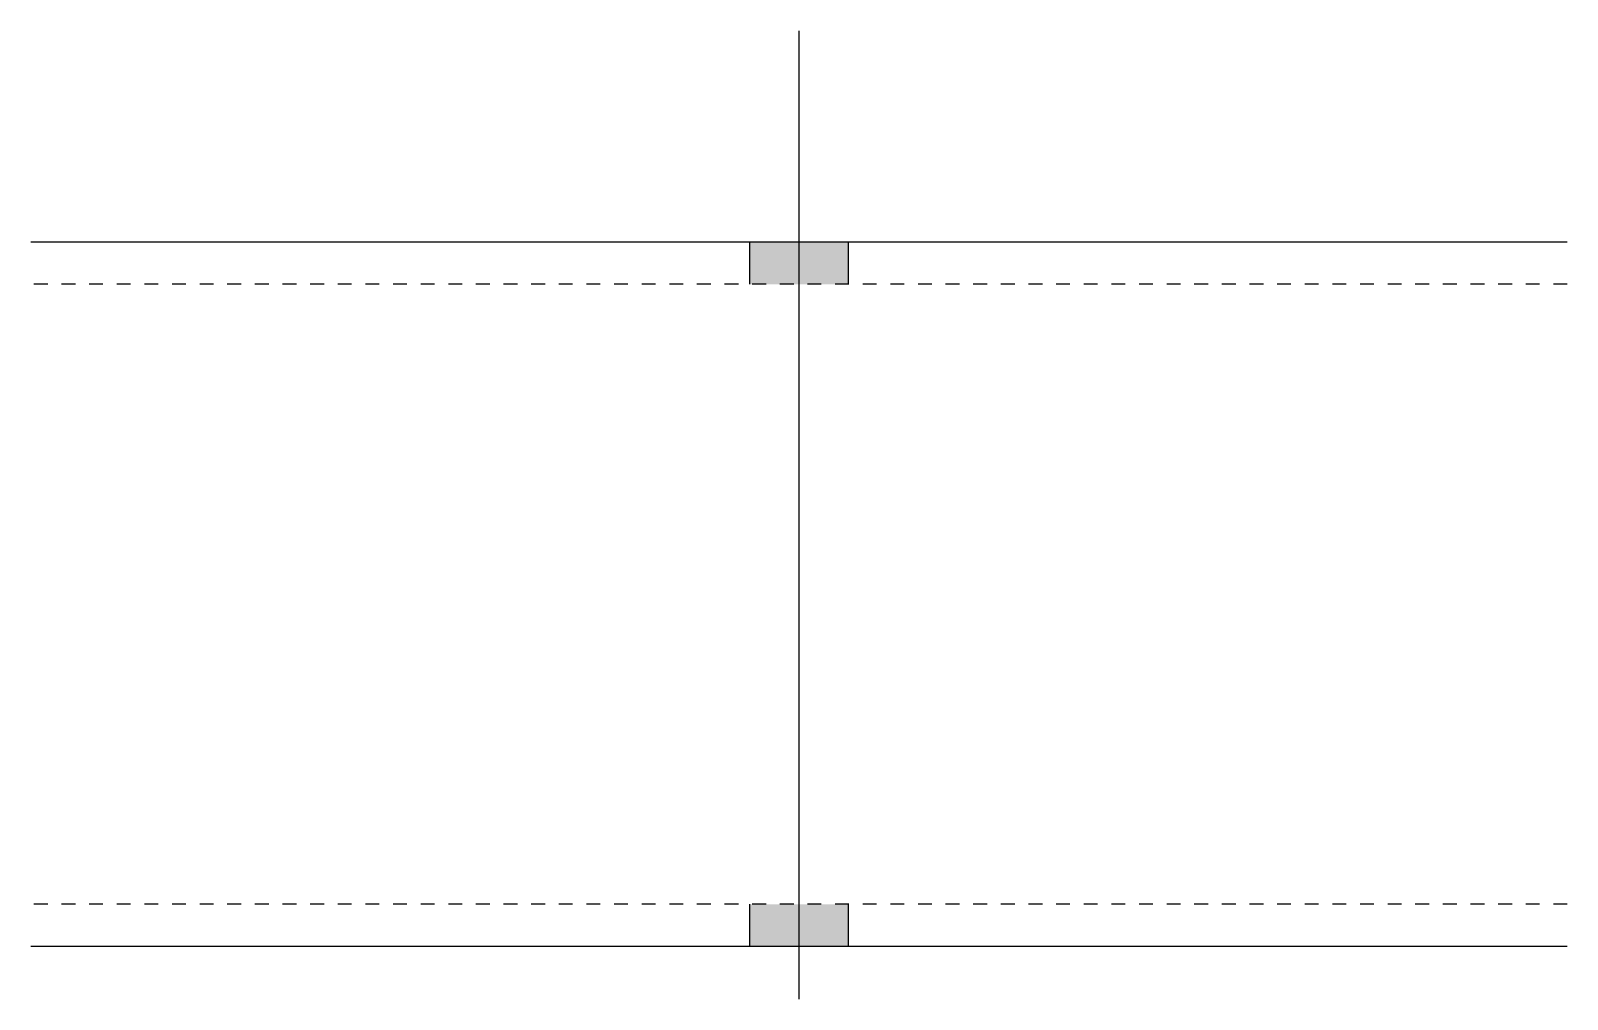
# Model space of a CAD drawing. Header units: millimetres. Extents: x 32 to 31432, y 2 to 1181.
# Drawn here: x 20590.7 to 20808.7, y 42.3 to 179.8 of the extents above; entities that cross this region are included whole.
import ezdxf

# ---------------------------------------------------------------- set-up
doc = ezdxf.new("R2010")
doc.units = ezdxf.units.MM
doc.linetypes.add('DXK_LINE_DOT2', pattern=[3.9198, 1.9599, -1.9599])
doc.layers.add('STÅL', color=7, linetype='Continuous')

msp = doc.modelspace()

# ---------------------------------------------------------------- hatches: boundary and pattern name
at = {"layer": 'STÅL', "linetype": 'Continuous'}
for points in [[(20692.74, 143.8), (20706.74, 143.8), (20706.74, 149.8), (20692.74, 149.8)], [(20692.74, 143.8), (20706.74, 143.8), (20706.74, 149.8), (20692.74, 149.8)], [(20692.74, 49.8), (20706.74, 49.8), (20706.74, 55.8), (20692.74, 55.8)], [(20692.74, 49.8), (20706.74, 49.8), (20706.74, 55.8), (20692.74, 55.8)]]:
    msp.add_hatch(color=96, dxfattribs=at).paths.add_polyline_path(points)

# ---------------------------------------------------------------- linework, layer by layer
at = {"layer": 'STÅL', "color": 96, "linetype": 'Continuous'}
for p, q in [((20699.74, 42.3), (20699.74, 179.8)), ((20699.74, 42.3), (20699.74, 179.8)), ((20692.74, 143.8), (20692.74, 149.8)), ((20692.74, 143.8), (20692.74, 149.8)), ((20706.74, 143.8), (20706.74, 149.8)), ((20706.74, 143.8), (20706.74, 149.8)), ((20692.74, 49.8), (20692.74, 55.8)), ((20692.74, 49.8), (20692.74, 55.8)), ((20706.74, 49.8), (20706.74, 55.8)), ((20706.74, 49.8), (20706.74, 55.8))]:
    msp.add_line(p, q, dxfattribs=at)
at = {"layer": 'STÅL', "color": 2, "linetype": 'Continuous'}
for p, q in [((20808.74, 149.8), (20590.74, 149.8)), ((20808.74, 49.8), (20590.74, 49.8))]:
    msp.add_line(p, q, dxfattribs=at)
at = {"layer": 'STÅL', "color": 7, "linetype": 'DXK_LINE_DOT2'}
for p, q in [((20808.74, 143.8), (20590.74, 143.8)), ((20808.74, 55.8), (20590.74, 55.8))]:
    msp.add_line(p, q, dxfattribs=at)

doc.saveas('drawing.dxf')
